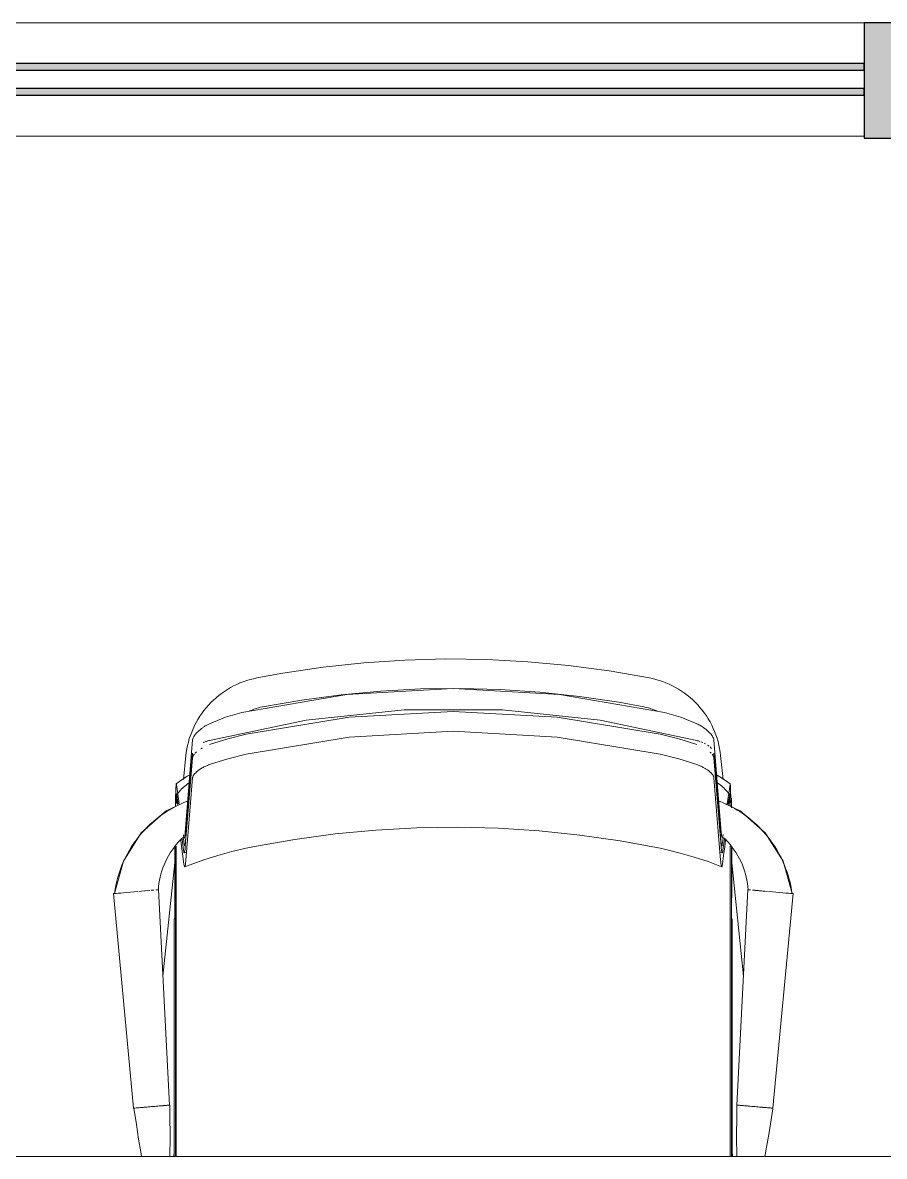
# Model space of a CAD drawing. Header units: millimetres. Extents: x 155927 to 317870, y -36033 to 97293.
# Drawn here: x 194409 to 195169, y 12608 to 13608 of the extents above; entities that cross this region are included whole.
import ezdxf

# ---------------------------------------------------------------- set-up
doc = ezdxf.new("R2010")
doc.units = ezdxf.units.MM
doc.header["$MEASUREMENT"] = 0
for name, color, linetype, lineweight in [('A-GLAZ-CURT', 7, 'CONTINUOUS', 9), ('A-GLAZ-CWMG', 7, 'CONTINUOUS', 9), ('A-WALL-PATT', 7, 'CONTINUOUS', 9), ('I-FURN', 8, 'CONTINUOUS', 9), ('I-WALL', 7, 'CONTINUOUS', 9)]:
    doc.layers.add(name, color=color, linetype=linetype, lineweight=lineweight)

msp = doc.modelspace()

# ---------------------------------------------------------------- hatches: boundary and pattern name
at = {"layer": 'A-GLAZ-CURT'}
h = msp.add_hatch(color=256, dxfattribs=at)
h.paths.add_polyline_path([(195150.8, 13543.6), (195150.8, 13549.6), (194250.8, 13549.6), (194250.8, 13543.6), (194664.1, 13543.6)], flags=0)
h.paths.add_polyline_path([(195150.8, 13565.6), (195150.8, 13571.6), (194250.8, 13571.6), (194250.8, 13565.6), (194664.1, 13565.6)], flags=0)
at = {"layer": 'A-WALL-PATT'}
h = msp.add_hatch(color=256, dxfattribs=at)
h.paths.add_polyline_path([(198150.8, 13505.6), (198848.8, 13506.6), (198848.8, 13607.6), (198150.8, 13607.6)], flags=0)
h.paths.add_polyline_path([(195450.8, 13505.6), (195450.8, 13607.6), (195150.8, 13607.6), (195150.8, 13505.6)], flags=0)
h.paths.add_polyline_path([(192450.8, 13505.6), (192450.8, 13607.6), (192150.8, 13607.6), (192150.8, 13505.6)], flags=0)
h.paths.add_polyline_path([(188952.5, 13505.6), (189450.8, 13505.6), (189450.8, 13607.6), (188800.8, 13607.6), (188800.8, 13505.6)], flags=0)

# ---------------------------------------------------------------- linework, layer by layer
at = {"layer": 'A-GLAZ-CURT', "lineweight": 30}
for p, q in [((195150.8, 13571.6), (194250.8, 13571.6)), ((195150.8, 13565.6), (195150.8, 13571.6)), ((194250.8, 13565.6), (195150.8, 13565.6)), ((195150.8, 13549.6), (194250.8, 13549.6)), ((194250.8, 13543.6), (195150.8, 13543.6)), ((195150.8, 13543.6), (195150.8, 13549.6))]:
    msp.add_line(p, q, dxfattribs=at)
at = {"layer": 'A-GLAZ-CWMG'}
for p, q in [((195150.8, 13607.6), (194250.8, 13607.6)), ((195150.8, 13507.6), (194250.8, 13507.6))]:
    msp.add_line(p, q, dxfattribs=at)
at = {"layer": 'I-FURN'}
for p, q in [((194709.7, 13042.9), (194673.8, 13039)), ((194745.8, 13045.3), (194709.7, 13042.9)), ((194781.9, 13046.3), (194745.8, 13045.3)), ((194818, 13045.9), (194781.9, 13046.3)), ((194854.1, 13043.9), (194818, 13045.9)), ((194890.1, 13040.6), (194854.1, 13043.9)), ((194638.1, 13033.7), (194615.3, 13029.6)), ((194673.8, 13039), (194638.1, 13033.7)), ((194925.9, 13035.8), (194890.1, 13040.6)), ((194961.5, 13029.6), (194925.9, 13035.8)), ((194592, 13021), (194589.3, 13019.4)), ((194594.8, 13022.5), (194592, 13021)), ((194597.6, 13023.9), (194594.8, 13022.5)), ((194600.4, 13025.1), (194597.6, 13023.9)), ((194603.3, 13026.2), (194600.4, 13025.1)), ((194606.3, 13027.3), (194603.3, 13026.2)), ((194609.3, 13028.2), (194606.3, 13027.3)), ((194612.3, 13028.9), (194609.3, 13028.2)), ((194615.3, 13029.6), (194612.3, 13028.9)), ((194964.1, 13029), (194961.5, 13029.6)), ((194967.1, 13028.3), (194964.1, 13029)), ((194970.1, 13027.4), (194967.1, 13028.3)), ((194973.1, 13026.4), (194970.1, 13027.4)), ((194976, 13025.3), (194973.1, 13026.4)), ((194978.9, 13024), (194976, 13025.3)), ((194981.7, 13022.7), (194978.9, 13024)), ((194984.4, 13021.2), (194981.7, 13022.7)), ((194987.1, 13019.7), (194984.4, 13021.2)), ((194579.3, 13012.1), (194577, 13010)), ((194581.7, 13014.1), (194579.3, 13012.1)), ((194584.2, 13015.9), (194581.7, 13014.1)), ((194586.7, 13017.7), (194584.2, 13015.9)), ((194589.3, 13019.4), (194586.7, 13017.7)), ((194602.1, 12999.1), (194694.7, 13014.9)), ((194654.9, 13010.1), (194689.7, 13014.8)), ((194689.7, 13014.8), (194724.6, 13018)), ((194694.7, 13014.9), (194788.4, 13020.2)), ((194724.6, 13018), (194759.7, 13019.9)), ((194759.7, 13019.9), (194794.7, 13020.3)), ((194788.4, 13020.2), (194882.1, 13014.9)), ((194794.7, 13020.3), (194829.8, 13019.4)), ((194829.8, 13019.4), (194864.8, 13017)), ((194864.8, 13017), (194899.7, 13013.3)), ((194882.1, 13014.9), (194974.7, 12999.1)), ((194899.7, 13013.3), (194934.4, 13008.1)), ((194989.8, 13018), (194987.1, 13019.7)), ((194992.3, 13016.2), (194989.8, 13018)), ((194994.8, 13014.3), (194992.3, 13016.2)), ((194997.2, 13012.3), (194994.8, 13014.3)), ((194999.6, 13010.3), (194997.2, 13012.3)), ((194570.5, 13003.2), (194568.6, 13000.8)), ((194572.6, 13005.5), (194570.5, 13003.2)), ((194574.7, 13007.8), (194572.6, 13005.5)), ((194577, 13010), (194574.7, 13007.8)), ((194608.7, 13000.4), (194610.7, 13001.2)), ((194610.7, 13001.2), (194612.6, 13001.9)), ((194612.6, 13001.9), (194614.6, 13002.6)), ((194614.6, 13002.6), (194616.6, 13003.2)), ((194616.6, 13003.2), (194618.6, 13003.7)), ((194618.6, 13003.7), (194620.3, 13004.1)), ((194620.3, 13004.1), (194654.9, 13010.1)), ((194745.1, 13001.4), (194658.7, 12992.4)), ((194831.8, 13001.4), (194745.1, 13001.4)), ((194918.1, 12992.4), (194831.8, 13001.4)), ((194934.4, 13008.1), (194956.5, 13004.1)), ((194956.5, 13004.1), (194958.5, 13003.6)), ((194958.5, 13003.6), (194960.6, 13003.1)), ((194960.6, 13003.1), (194962.5, 13002.5)), ((194962.5, 13002.5), (194964.5, 13001.8)), ((194964.5, 13001.8), (194966.5, 13001.1)), ((194966.5, 13001.1), (194968.4, 13000.3)), ((195001.8, 13008.1), (194999.6, 13010.3)), ((195004, 13005.9), (195001.8, 13008.1)), ((195006, 13003.5), (195004, 13005.9)), ((195008, 13001.1), (195006, 13003.5)), ((195009.9, 12998.6), (195008, 13001.1)), ((194563.3, 12993), (194561.8, 12990.3)), ((194565, 12995.7), (194563.3, 12993)), ((194566.7, 12998.2), (194565, 12995.7)), ((194568.6, 13000.8), (194566.7, 12998.2)), ((194573.6, 12989.2), (194587.6, 12995)), ((194658.7, 12992.4), (194573.6, 12974.4)), ((194587.6, 12995), (194602.1, 12999.1)), ((194696.7, 12995), (194605.9, 12979.9)), ((194788.4, 13000.1), (194696.7, 12995)), ((194880.2, 12995), (194788.4, 13000.1)), ((194971, 12979.9), (194880.2, 12995)), ((195003.2, 12974.4), (194918.1, 12992.4)), ((194974.7, 12999.1), (194989.2, 12994.9)), ((194989.2, 12994.9), (195003.2, 12989.2)), ((195011.6, 12996), (195009.9, 12998.6)), ((195013.3, 12993.4), (195011.6, 12996)), ((195014.9, 12990.7), (195013.3, 12993.4)), ((194557.8, 12981.8), (194556.7, 12978.9)), ((194559, 12984.7), (194557.8, 12981.8)), ((194560.3, 12987.5), (194559, 12984.7)), ((194561.8, 12990.3), (194560.3, 12987.5)), ((194696.7, 12977.4), (194788.4, 12982.5)), ((194788.4, 12982.5), (194880.2, 12977.4)), ((195016.3, 12987.9), (195014.9, 12990.7)), ((195017.7, 12985.1), (195016.3, 12987.9)), ((195018.9, 12982.2), (195017.7, 12985.1)), ((195020, 12979.3), (195018.9, 12982.2)), ((194554.9, 12973), (194554.1, 12969.9)), ((194555.7, 12976), (194554.9, 12973)), ((194555.3, 12933.8), (194558.6, 12975.1)), ((194556.7, 12978.9), (194555.7, 12976)), ((194589.6, 12975.8), (194573.6, 12970.8)), ((194605.9, 12979.9), (194589.6, 12975.8)), ((194605.9, 12962.2), (194696.7, 12977.4)), ((194880.2, 12977.4), (194971, 12962.2)), ((194987.2, 12975.7), (194971, 12979.9)), ((195003.2, 12970.7), (194987.2, 12975.7)), ((195018.2, 12975), (195021.5, 12933.8)), ((195021, 12976.4), (195020, 12979.3)), ((195021.9, 12973.4), (195021, 12976.4)), ((195022.6, 12970.4), (195021.9, 12973.4)), ((194552.7, 12961.1), (194550.5, 12940)), ((194553, 12963.8), (194552.7, 12961.1)), ((194553.5, 12966.9), (194553, 12963.8)), ((194554.1, 12969.9), (194553.5, 12966.9)), ((194558.6, 12963.3), (194555.4, 12923.7)), ((194589.6, 12958.1), (194605.9, 12962.2)), ((194971, 12962.2), (194987.2, 12958.1)), ((195021.4, 12923.6), (195018.2, 12963.3)), ((195023.2, 12967.3), (195022.6, 12970.4)), ((195023.7, 12964.2), (195023.2, 12967.3)), ((195024.1, 12961.1), (195023.7, 12964.2)), ((195026.3, 12940), (195024.1, 12961.1)), ((194558.6, 12959.2), (194555.4, 12920.1)), ((194573.6, 12953.1), (194589.6, 12958.1)), ((194987.2, 12958.1), (195003.2, 12953.1)), ((195021.4, 12920.1), (195018.2, 12959.2)), ((194549, 12939.6), (194553.9, 12942.8)), ((194553.9, 12942.8), (194556.1, 12944.1)), ((194555.6, 12905.1), (194558.6, 12941.6)), ((195018.2, 12941.5), (195021.2, 12905.1)), ((195020.7, 12944.1), (195023.6, 12942.4)), ((195023.6, 12942.4), (195028.5, 12939.1)), ((194544.2, 12936.1), (194549, 12939.6)), ((194544.4, 12935.6), (194546.7, 12918.8)), ((194547.7, 12930.3), (194548.6, 12931.3)), ((194548.6, 12931.3), (194549.6, 12932.3)), ((194549.6, 12932.3), (194550.6, 12933.3)), ((194550.6, 12933.3), (194551.7, 12934.2)), ((194551.7, 12934.2), (194552.8, 12935.1)), ((194552, 12893.1), (194555.3, 12933.8)), ((194552.8, 12935.1), (194553.9, 12935.9)), ((194553.9, 12935.9), (194555, 12936.7)), ((195021.4, 12936.9), (195022.6, 12936.1)), ((195021.5, 12933.8), (195024.8, 12893.1)), ((195022.6, 12936.1), (195023.7, 12935.2)), ((195023.7, 12935.2), (195024.9, 12934.4)), ((195024.9, 12934.4), (195025.9, 12933.4)), ((195025.9, 12933.4), (195027, 12932.5)), ((195027, 12932.5), (195028, 12931.4)), ((195028, 12931.4), (195029, 12930.4)), ((195028.5, 12939.1), (195032.6, 12936.1)), ((195030.1, 12918.6), (195032.5, 12935.6)), ((194544.7, 12923.8), (194543.4, 12923.5)), ((194543.4, 12923.5), (194543.6, 12916.7)), ((194543.4, 12916.5), (194543.4, 12923.5)), ((194543.6, 12923.5), (194543.8, 12930.2)), ((194544, 12925.6), (194543.9, 12923.5)), ((194544.8, 12921.1), (194544.3, 12927.3)), ((194544.7, 12926.2), (194544.9, 12926.5)), ((194545, 12924.9), (194544.8, 12925.8)), ((194545.2, 12918), (194544.8, 12921.1)), ((194544.9, 12926.5), (194545.1, 12926.9)), ((194545.1, 12923.9), (194545, 12924.9)), ((194545.1, 12926.9), (194545.9, 12928.1)), ((194545.1, 12926.9), (194545.1, 12926.9)), ((194546, 12918.5), (194545.1, 12923.9)), ((194545.9, 12928.1), (194546.8, 12929.2)), ((194546.8, 12929.2), (194547.7, 12930.3)), ((194555.4, 12923.7), (194552.4, 12885.9)), ((195024.4, 12885.8), (195021.4, 12923.6)), ((195041.5, 12912.3), (195022.5, 12921.1)), ((195022.5, 12921.1), (195041.5, 12912.3)), ((195041.5, 12912.3), (195022.5, 12921.1)), ((195029, 12930.4), (195029.9, 12929.3)), ((195029.9, 12929.3), (195030.8, 12928.2)), ((195030.8, 12928.2), (195031.6, 12927)), ((195032, 12925.7), (195030.8, 12918.3)), ((195031.6, 12927), (195032.2, 12926.1)), ((195032, 12921.1), (195031.6, 12917.6)), ((195032.5, 12927.3), (195032, 12921.1)), ((195032.9, 12923.6), (195032.9, 12925.6)), ((195033, 12930.2), (195033.2, 12923.6)), ((195033.3, 12916.4), (195033.7, 12923.6)), ((195033.7, 12915), (195033.7, 12923.6)), ((194513.2, 12892.9), (194535.3, 12912.3)), ((194535.3, 12912.3), (194513.2, 12892.9)), ((194535.3, 12912.3), (194513.2, 12892.9)), ((194529.8, 12907.5), (194535.3, 12912.3)), ((194535.3, 12912.3), (194553.5, 12920.8)), ((194553.5, 12920.8), (194535.3, 12912.3)), ((194553.5, 12920.8), (194535.3, 12912.3)), ((194535.3, 12912.3), (194542, 12915.4)), ((194555.4, 12920.1), (194552.2, 12881)), ((195024.6, 12881), (195021.4, 12920.1)), ((195034.9, 12915.4), (195041.5, 12912.3)), ((195063.6, 12892.9), (195041.5, 12912.3)), ((195041.5, 12912.3), (195063.6, 12892.9)), ((195041.5, 12912.3), (195047, 12907.5)), ((195063.6, 12892.9), (195041.5, 12912.3)), ((194552.7, 12868.7), (194555.6, 12905.1)), ((195021.2, 12905.1), (195024.2, 12868.7)), ((194497.6, 12867.9), (194513.2, 12892.9)), ((194513.2, 12892.9), (194497.6, 12867.9)), ((194513.2, 12892.9), (194497.6, 12867.9)), ((194509.3, 12886.6), (194513.2, 12892.9)), ((194513.2, 12892.9), (194518.7, 12897.7)), ((194550.5, 12891.3), (194550.7, 12890)), ((194684.4, 12892), (194648.8, 12887.1)), ((194720.3, 12895.4), (194684.4, 12892)), ((194756.2, 12897.4), (194720.3, 12895.4)), ((194792.2, 12898), (194756.2, 12897.4)), ((194828.2, 12897.1), (194792.2, 12898)), ((194864.1, 12894.8), (194828.2, 12897.1)), ((194900, 12891), (194864.1, 12894.8)), ((194935.6, 12885.9), (194900, 12891)), ((195026.1, 12890), (195026.3, 12891.5)), ((195058.1, 12897.7), (195063.6, 12892.9)), ((195079.3, 12867.9), (195063.6, 12892.9)), ((195063.6, 12892.9), (195079.3, 12867.9)), ((195063.6, 12892.9), (195067.5, 12886.6)), ((195079.3, 12867.9), (195063.6, 12892.9)), ((194497.6, 12867.9), (194507.6, 12884)), ((194544.1, 12881.1), (194544.1, 12879.2)), ((194548.2, 12886.4), (194548.6, 12883.4)), ((194548.6, 12883.4), (194549.8, 12874.4)), ((194550.6, 12877.7), (194549.3, 12887.3)), ((194551.2, 12882.9), (194550.5, 12887.9)), ((194648.8, 12887.1), (194613.3, 12880.8)), ((194971, 12879.3), (194935.6, 12885.9)), ((195026.4, 12888), (195025.6, 12882.8)), ((195027.5, 12887.3), (195026.2, 12877.7)), ((195027.8, 12880.7), (195028.6, 12886.4)), ((195032.6, 12879.2), (195032.6, 12881.3)), ((195069.2, 12884), (195079.3, 12867.9)), ((194542.8, 12852.8), (194542.8, 12879.4)), ((194542.9, 12879.5), (194543, 12817)), ((194543.4, 12877.8), (194543.4, 12880.4)), ((194543.4, 12607.5), (194543.4, 12877.8)), ((194544.1, 12879.2), (194544.1, 12607.5)), ((194549.8, 12874.4), (194551, 12865.3)), ((194553.3, 12876.1), (194551.3, 12875.3)), ((194580.9, 12873), (194568.6, 12869.2)), ((194593.3, 12876.4), (194580.9, 12873)), ((194605.9, 12879.3), (194593.3, 12876.4)), ((194613.3, 12880.8), (194605.9, 12879.3)), ((194975.9, 12878.2), (194971, 12879.3)), ((194988.5, 12875.1), (194975.9, 12878.2)), ((195000.8, 12871.6), (194988.5, 12875.1)), ((195013.1, 12867.5), (195000.8, 12871.6)), ((195025.6, 12875.3), (195023.6, 12876.1)), ((195025.8, 12865.3), (195026.8, 12873)), ((195026.8, 12873), (195027.8, 12880.7)), ((195032.6, 12607.5), (195032.6, 12879.2)), ((195033.7, 12877.7), (195033.7, 12880)), ((195033.7, 12607.5), (195033.7, 12877.7)), ((195033.9, 12817), (195034, 12879.5)), ((195034, 12879.4), (195034, 12852.8)), ((194489.6, 12839.3), (194497.6, 12867.9)), ((194497.6, 12867.9), (194489.6, 12839.3)), ((194489.6, 12839.3), (194497.6, 12867.9)), ((194497.6, 12867.9), (194489.6, 12839.3)), ((194542.9, 12866.7), (194532.5, 12766.6)), ((194556.4, 12864.8), (194551.7, 12863)), ((194568.6, 12869.2), (194556.4, 12864.8)), ((195025.1, 12863), (195013.1, 12867.5)), ((195044.4, 12766.6), (195034, 12866.6)), ((195087.2, 12839.3), (195079.3, 12867.9)), ((195079.3, 12867.9), (195087.2, 12839.3)), ((195079.3, 12867.9), (195087.2, 12839.3)), ((195087.2, 12839.3), (195079.3, 12867.9)), ((194542.9, 12817), (194542.8, 12852.8)), ((195034, 12852.8), (195033.9, 12817)), ((194503.8, 12840.6), (194507.1, 12840.9)), ((194507.1, 12840.9), (194510.3, 12841.2)), ((194511.3, 12841.2), (194513.6, 12841.4)), ((194513.6, 12841.4), (194516.7, 12841.7)), ((194515.9, 12841.6), (194516.2, 12841.7)), ((194516.7, 12841.7), (194520.9, 12842.1)), ((194516.7, 12841.7), (194519.6, 12842)), ((194522.2, 12842.2), (194524.4, 12842.4)), ((194522.2, 12842.2), (194524.4, 12842.4)), ((194526.2, 12842.5), (194527.5, 12842.7)), ((194527.5, 12842.7), (194528.4, 12842.7)), ((194528.4, 12842.7), (194528.6, 12842.8)), ((194528.6, 12842.8), (194538.2, 12652.8)), ((194538.2, 12652.8), (194528.6, 12842.8)), ((195038.6, 12652.8), (195048.2, 12842.8)), ((195048.2, 12842.8), (195038.6, 12652.8)), ((195048.2, 12842.8), (195048.5, 12842.7)), ((195048.5, 12842.7), (195049.3, 12842.7)), ((195049.3, 12842.7), (195050.6, 12842.5)), ((195052.4, 12842.4), (195054.6, 12842.2)), ((195057.2, 12842), (195060.1, 12841.7)), ((195060.6, 12841.7), (195063.2, 12841.4)), ((195063.2, 12841.4), (195065.5, 12841.2)), ((195066.5, 12841.2), (195069.8, 12840.9)), ((195069.8, 12840.9), (195073, 12840.6)), ((194506.6, 12650), (194488.8, 12839.3)), ((194488.8, 12839.3), (194506.6, 12650)), ((194488.8, 12839.3), (194489.1, 12839.3)), ((194489.1, 12839.3), (194489.9, 12839.4)), ((194489.9, 12839.4), (194491.2, 12839.5)), ((194491.2, 12839.5), (194493, 12839.6)), ((194493, 12839.6), (194495.2, 12839.8)), ((194495.2, 12839.8), (194497.8, 12840.1)), ((194497.8, 12840.1), (194500.7, 12840.3)), ((194500.7, 12840.3), (194503.8, 12840.6)), ((195088.1, 12839.3), (195070.2, 12650)), ((195070.2, 12650), (195088.1, 12839.3)), ((195073, 12840.6), (195076.1, 12840.3)), ((195076.1, 12840.3), (195079, 12840.1)), ((195079, 12840.1), (195081.6, 12839.8)), ((195081.6, 12839.8), (195083.9, 12839.6)), ((195083.9, 12839.6), (195085.7, 12839.5)), ((195085.7, 12839.5), (195087, 12839.4)), ((195087, 12839.4), (195087.8, 12839.3)), ((195087.8, 12839.3), (195088.1, 12839.3)), ((194543, 12817), (194542.5, 12817)), ((194542.5, 12817), (194542.5, 12607.5)), ((195034.3, 12817), (195033.9, 12817)), ((195034.3, 12817), (195034.3, 12607.5)), ((194538.4, 12652.8), (194538.6, 12639.7)), ((195038.6, 12652.8), (195038.4, 12639.7)), ((194506.8, 12650), (194509, 12635.5)), ((195066.9, 12628.5), (195070.1, 12649.3)), ((195070.1, 12649.3), (195070.2, 12650)), ((194509, 12635.5), (194511, 12622.8)), ((194538.6, 12639.7), (194538.7, 12628.9)), ((195038.4, 12639.7), (195038.3, 12628.9)), ((194511, 12622.8), (194513, 12611.6)), ((194538.7, 12628.9), (194538.7, 12620)), ((195038.3, 12628.9), (195038.3, 12620)), ((195064.7, 12615.5), (195066.9, 12628.5)), ((194513, 12611.6), (194513.7, 12607.5)), ((194538.5, 12612.5), (194538.4, 12607.5)), ((194538.7, 12620), (194538.5, 12612.5)), ((194542.1, 12607.5), (194542.5, 12612)), ((195034.3, 12612), (195034.8, 12607.5)), ((195038.3, 12620), (195038.5, 12612.5)), ((195038.5, 12612.5), (195038.6, 12607.5)), ((195063.6, 12608.9), (195064.7, 12615.5)), ((196113.4, 12607.5), (190813.4, 12607.5)), ((195063.3, 12607.5), (195063.6, 12608.9))]:
    msp.add_line(p, q, dxfattribs=at)
msp.add_ellipse((194788.8, 12412.5), major_axis=(-825, 0), ratio=0.648816, start_param=4.410918, end_param=4.412924, dxfattribs=at)
for points, knots in [([(194558.6, 12975.1), (194558.7, 12975.6), (194559, 12976.8), (194560.7, 12979.5), (194563.3, 12982.3), (194566.1, 12984.6), (194567.5, 12985.6), (194568.6, 12986.4), (194569.8, 12987.2), (194571.5, 12988.2), (194572.7, 12988.8), (194573.6, 12989.2)], [0, 0, 0, 0, 0.142857, 0.285714, 0.571429, 0.678571, 0.732143, 0.785714, 0.839286, 0.892857, 1, 1, 1, 1]), ([(195003.2, 12989.2), (195004.4, 12988.6), (195006.7, 12987.4), (195010.8, 12984.7), (195014, 12981.8), (195015.9, 12979.6), (195016.7, 12978.5), (195017.2, 12977.7), (195017.6, 12977), (195018, 12976.1), (195018.2, 12975.4), (195018.2, 12975)], [0, 0, 0, 0, 0.142857, 0.285714, 0.571429, 0.678571, 0.732143, 0.785714, 0.839286, 0.892857, 1, 1, 1, 1]), ([(194560.3, 12962.5), (194560, 12962.2), (194559.7, 12961.8), (194559.5, 12961.4), (194559.4, 12961.2)], [0.7142857, 0.7142857, 0.7142857, 0.7142857, 0.7857143, 0.8194696, 0.8194696, 0.8194696, 0.8194696]), ([(194558.6, 12941.6), (194558.7, 12942.3), (194559.4, 12943.9), (194562.1, 12946.9), (194566, 12949.7), (194570.2, 12951.8), (194572.4, 12952.7), (194573.6, 12953.1)], [-1, -1, -1, -1, -0.785714, -0.571429, -0.285714, -0.142857, 0, 0, 0, 0]), ([(195003.2, 12953.1), (195004.1, 12952.8), (195005.4, 12952.3), (195007, 12951.6), (195008.2, 12951), (195009.4, 12950.4), (195010.8, 12949.5), (195013.7, 12947.7), (195016.3, 12945.4), (195017.8, 12943.1), (195018.2, 12942), (195018.2, 12941.5)], [-1, -1, -1, -1, -0.892857, -0.839286, -0.785714, -0.732143, -0.678571, -0.571429, -0.285714, -0.142857, 0, 0, 0, 0]), ([(194544.8, 12925.8), (194544.8, 12926), (194544.7, 12926.3), (194544.6, 12926), (194544.4, 12924.3), (194544.3, 12921.6), (194544.2, 12919.8), (194544.2, 12918.9)], [0, 0, 0, 0, 0.166667, 0.333333, 0.666667, 0.833333, 1, 1, 1, 1]), ([(194553.1, 12920.5), (194547.1, 12918.1), (194532.6, 12910.7), (194512.6, 12893.5), (194496.5, 12868.4), (194491, 12849.2), (194489.6, 12839.3)], [0.2663548, 0.2663548, 0.2663548, 0.2663548, 0.4, 0.6, 0.8, 1, 1, 1, 1]), ([(195087.2, 12839.3), (195085.2, 12854.1), (195077.3, 12875.4), (195058.7, 12898.5), (195041.9, 12912), (195029.3, 12918.4), (195023, 12920.8)], [-1, -1, -1, -1, -0.7, -0.55, -0.4, -0.2610856, -0.2610856, -0.2610856, -0.2610856]), ([(194550.2, 12888.9), (194548.8, 12887.6), (194541.7, 12880.3), (194532.1, 12865), (194528.8, 12850.1), (194528.4, 12842.7)], [0.4429331, 0.4429331, 0.4429331, 0.4429331, 0.5, 0.75, 1, 1, 1, 1]), ([(195048.4, 12842.7), (195048, 12850.1), (195044.7, 12865), (195035.1, 12880.3), (195028, 12887.6), (195026.6, 12888.9)], [0, 0, 0, 0, 0.25, 0.5, 0.5570619, 0.5570619, 0.5570619, 0.5570619]), ([(195052.3, 12842.4), (195052.3, 12842.4), (195052.8, 12842.4), (195053.6, 12842.3), (195054.6, 12842.2), (195055.2, 12842.1), (195055.6, 12842.1), (195055.9, 12842.1), (195056.2, 12842.1), (195056.6, 12842), (195057.3, 12842), (195058.2, 12841.9), (195059.2, 12841.8), (195059.9, 12841.7), (195060.1, 12841.7)], [-0.8645336, -0.8645336, -0.8645336, -0.8645336, -0.8611111, -0.8333333, -0.8055556, -0.7916667, -0.7847222, -0.7777778, -0.7708333, -0.7638889, -0.75, -0.7222222, -0.6944444, -0.6777833, -0.6777833, -0.6777833, -0.6777833]), ([(194528, 12651.8), (194528.9, 12651.9), (194530.5, 12652.1), (194531.9, 12652.2), (194532.6, 12652.2)], [-0.3888889, -0.3888889, -0.3888889, -0.3888889, -0.3333333, -0.2816289, -0.2816289, -0.2816289, -0.2816289]), ([(194534.7, 12652.4), (194535.3, 12652.5), (194536.3, 12652.6), (194537.9, 12652.7), (194538.4, 12652.8), (194538.4, 12652.8)], [-0.2222222, -0.2222222, -0.2222222, -0.2222222, -0.1666667, -0.1111111, 0, 0, 0, 0]), ([(195054.4, 12651.4), (195053.5, 12651.5), (195051.6, 12651.6), (195049, 12651.8), (195046.5, 12652.1), (195044.2, 12652.3), (195042.2, 12652.4), (195040.7, 12652.6), (195039.1, 12652.7), (195038.6, 12652.8), (195038.6, 12652.8)], [-0.4999756, -0.4999756, -0.4999756, -0.4999756, -0.4444444, -0.3888889, -0.3333333, -0.2777778, -0.2222222, -0.1666667, -0.1111111, 0, 0, 0, 0]), ([(195038.6, 12652.8), (195038.6, 12652.8), (195038.8, 12652.7), (195039.7, 12652.7), (195042.1, 12652.5), (195047.1, 12652), (195051.6, 12651.6), (195054.4, 12651.4)], [-1, -1, -1, -1, -0.9444444, -0.8888889, -0.7777778, -0.6666667, -0.5, -0.5, -0.5, -0.5]), ([(195054.4, 12651.4), (195055.3, 12651.3), (195058.1, 12651.1), (195061.6, 12650.7), (195063.8, 12650.5), (195064.5, 12650.5)], [-0.4999756, -0.4999756, -0.4999756, -0.4999756, -0.4444444, -0.3333333, -0.2779256, -0.2779256, -0.2779256, -0.2779256]), ([(195070.2, 12650), (195070.2, 12650), (195069.5, 12650.1), (195067.2, 12650.3), (195065.3, 12650.4), (195064.5, 12650.5)], [-1, -1, -1, -1, -0.8888889, -0.7777778, -0.722393, -0.722393, -0.722393, -0.722393])]:
    msp.add_open_spline(points, degree=3, knots=knots, dxfattribs=at)
for points in [[(194570.2, 12973.4), (194569.5, 12973.1), (194568.7, 12972.8), (194568, 12972.5)], [(194573.6, 12974.4), (194572.6, 12974.2), (194571.7, 12973.9), (194570.7, 12973.5)], [(195006, 12973.5), (195005.1, 12973.9), (195004.2, 12974.1), (195003.2, 12974.4)], [(195008.6, 12972.5), (195007.9, 12972.8), (195007.3, 12973.1), (195006.6, 12973.3)], [(195011, 12971.4), (195010.6, 12971.6), (195010.2, 12971.8), (195009.8, 12972)], [(194562, 12964.3), (194561.7, 12964), (194561.3, 12963.6), (194561, 12963.3)], [(194567.1, 12967.8), (194566.6, 12967.6), (194566.2, 12967.3), (194565.8, 12967.1)], [(195013.9, 12969.5), (195013.5, 12969.8), (195013, 12970.1), (195012.5, 12970.4)], [(195015.8, 12963.3), (195015.5, 12963.6), (195015.1, 12963.9), (195014.8, 12964.2)], [(195016.1, 12967.4), (195015.8, 12967.8), (195015.4, 12968.3), (195014.9, 12968.7)], [(195017.5, 12961.2), (195017.2, 12961.6), (195016.9, 12962), (195016.6, 12962.4)], [(194559.1, 12960.8), (194558.8, 12960.2), (194558.7, 12959.7), (194558.6, 12959.2)], [(195018.2, 12959.2), (195018.2, 12959.7), (195018, 12960.2), (195017.7, 12960.7)], [(194543.8, 12930.2), (194543.8, 12931.4), (194543.9, 12933.4), (194544.1, 12935.5), (194544.2, 12936.3), (194544.3, 12936), (194544.4, 12935.6)], [(195032.5, 12935.6), (195032.5, 12936), (195032.6, 12936.3), (195032.8, 12935.5), (195032.9, 12933.4), (195033, 12931.4), (195033, 12930.2)], [(194544.3, 12927.3), (194544.2, 12927.9), (194544.1, 12928.3), (194544, 12926.8), (194544, 12925.6)], [(195032.3, 12925.8), (195032.2, 12926.1), (195032.1, 12926.3), (195032, 12926), (195032, 12925.7)], [(195032.7, 12919), (195032.6, 12920.8), (195032.5, 12923.8), (195032.3, 12925.4), (195032.3, 12925.8)], [(195032.9, 12925.6), (195032.8, 12926.8), (195032.7, 12928.3), (195032.6, 12927.9), (195032.5, 12927.3)], [(194550.7, 12890), (194550.9, 12889), (194551.2, 12887.8), (194551.6, 12888.9), (194551.9, 12891.4), (194552, 12893.1)], [(195024.8, 12893.1), (195024.9, 12891.4), (195025.2, 12888.9), (195025.7, 12887.8), (195026, 12889), (195026.1, 12890)], [(194552.2, 12881), (194552.1, 12879.5), (194551.8, 12877), (194551.4, 12875.2), (194551, 12875.3), (194550.7, 12876.6), (194550.6, 12877.7)], [(194552.4, 12885.9), (194552.3, 12884.3), (194552, 12882), (194551.6, 12881), (194551.3, 12882), (194551.2, 12882.9)], [(195025.6, 12882.8), (195025.5, 12881.9), (195025.2, 12880.9), (195024.8, 12881.9), (195024.6, 12884.2), (195024.4, 12885.8)], [(195026.2, 12877.7), (195026.1, 12876.6), (195025.8, 12875.3), (195025.4, 12875.2), (195025, 12877), (195024.7, 12879.5), (195024.6, 12881)], [(194551, 12865.3), (194551.2, 12864.3), (194551.4, 12863), (194551.9, 12862.9), (194552.3, 12864.7), (194552.5, 12867.2), (194552.7, 12868.7)], [(195024.2, 12868.7), (195024.3, 12867.2), (195024.6, 12864.7), (195025, 12862.9), (195025.4, 12863), (195025.7, 12864.3), (195025.8, 12865.3)], [(195060.6, 12841.7), (195061.3, 12841.6), (195062.1, 12841.5), (195062.9, 12841.5)], [(194517, 12650.9), (194516.2, 12650.8), (194515.5, 12650.8), (194514.7, 12650.7)], [(194519.7, 12651.1), (194518.8, 12651.1), (194518, 12651), (194517.2, 12650.9)], [(194517.2, 12650.9), (194518, 12651), (194518.8, 12651), (194519.7, 12651.1)], [(194522.4, 12651.4), (194521.6, 12651.3), (194520.7, 12651.2), (194519.8, 12651.1)], [(194519.8, 12651.1), (194520.7, 12651.2), (194521.6, 12651.3), (194522.4, 12651.4)], [(194525.2, 12651.6), (194524.3, 12651.5), (194523.4, 12651.5), (194522.6, 12651.4)], [(194522.6, 12651.4), (194523.5, 12651.5), (194524.3, 12651.5), (194525.2, 12651.6)], [(194527.8, 12651.8), (194527, 12651.8), (194526.2, 12651.7), (194525.3, 12651.6)], [(194525.3, 12651.6), (194526.2, 12651.7), (194527, 12651.8), (194527.8, 12651.8)], [(194530.3, 12652.1), (194529.6, 12652), (194528.8, 12651.9), (194528, 12651.9)], [(194532.7, 12652.3), (194533.4, 12652.3), (194534, 12652.4), (194534.5, 12652.4)], [(194538.4, 12652.8), (194538.4, 12652.8), (194538.3, 12652.7), (194538.1, 12652.7)], [(195059.8, 12650.9), (195058.9, 12651), (195057.2, 12651.1), (195055.3, 12651.3), (195054.4, 12651.4)], [(195062.3, 12650.7), (195061.5, 12650.8), (195060.7, 12650.8), (195059.8, 12650.9)], [(194510.3, 12650.3), (194509.2, 12650.2), (194507.3, 12650.1), (194506.6, 12650), (194506.6, 12650)], [(194512.3, 12650.5), (194511.6, 12650.4), (194511.1, 12650.4), (194510.5, 12650.3)], [(194512.4, 12650.5), (194513.1, 12650.5), (194513.8, 12650.6), (194514.5, 12650.7)], [(194514.5, 12650.7), (194513.8, 12650.6), (194513.1, 12650.6), (194512.5, 12650.5)], [(194514.7, 12650.7), (194515.1, 12650.7), (194515.5, 12650.8), (194515.9, 12650.8)], [(195064.5, 12650.5), (195063.8, 12650.5), (195063.1, 12650.6), (195062.3, 12650.7)], [(195064.5, 12650.5), (195065.3, 12650.4), (195066.6, 12650.3), (195068.1, 12650.2), (195069.3, 12650.1), (195070, 12650), (195070.2, 12650), (195070.2, 12650)]]:
    msp.add_open_spline(points, degree=3, dxfattribs=at)
at = {"layer": 'I-WALL', "lineweight": 30}
for p, q in [((195450.8, 13607.6), (195150.8, 13607.6)), ((195150.8, 13607.6), (195150.8, 13505.6)), ((195150.8, 13505.6), (195450.8, 13505.6))]:
    msp.add_line(p, q, dxfattribs=at)

doc.saveas('drawing.dxf')
